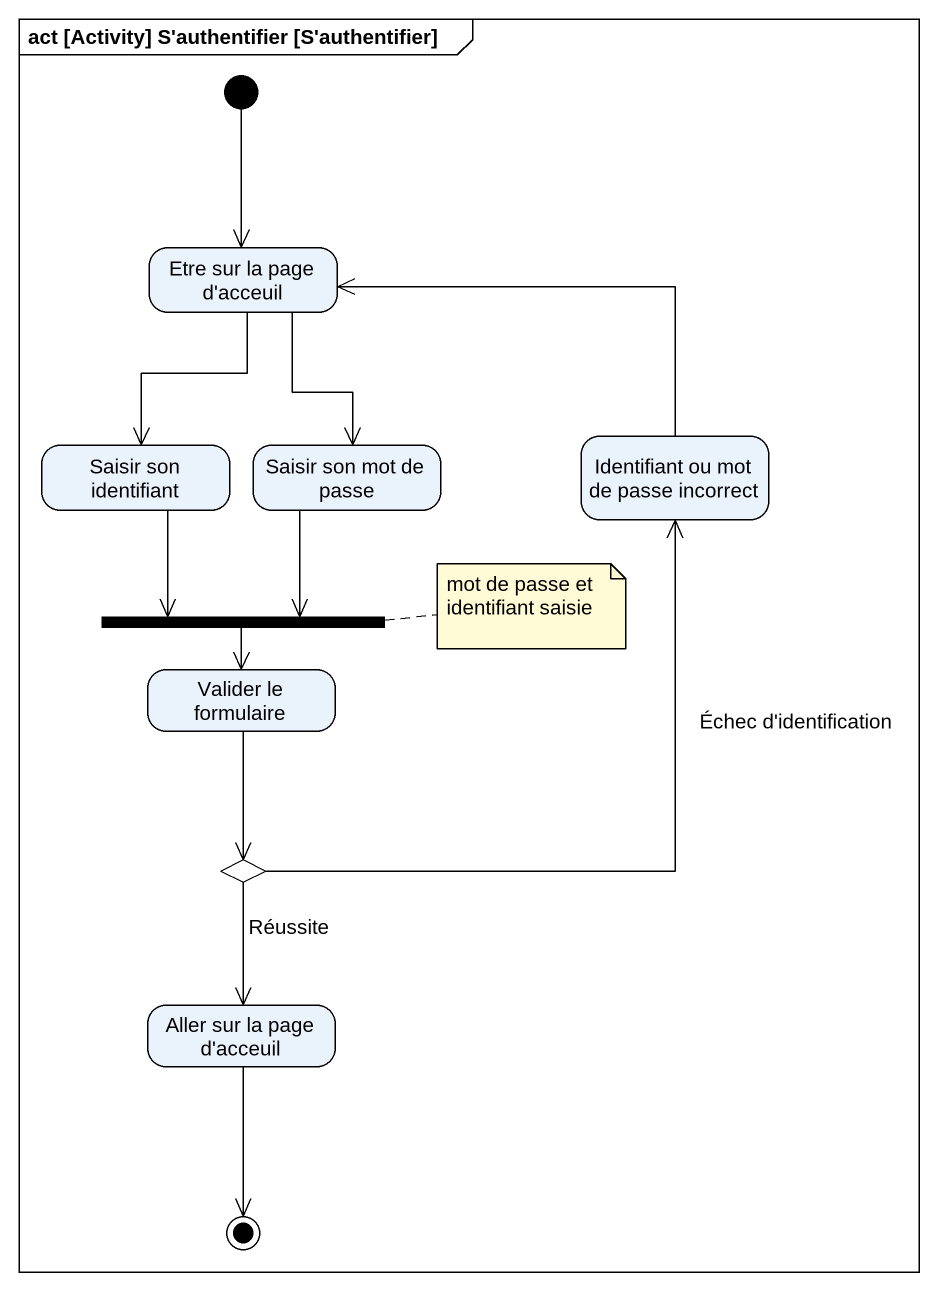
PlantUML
@startuml
mainframe act [Activity] S'authentifier [S'authentifier]
hide empty description
state "Etre sur la page d'acceuil" as Etre_sur_la_page_d_acceuil
state "Saisir son identifiant" as Saisir_son_identifiant
state "Saisir son mot de passe" as Saisir_son_mot_de_passe
state "Identifiant ou mot de passe incorrect" as Identifiant_ou_mot_de_passe
state fork1 <<join>>
state "Valider le formulaire" as Valider_le_formulaire
state choice1 <<choice>>
state "Aller sur la page d'acceuil" as Aller_sur_la_page_d_acceuil
[*] --> Etre_sur_la_page_d_acceuil
Etre_sur_la_page_d_acceuil --> Saisir_son_identifiant
Etre_sur_la_page_d_acceuil --> Saisir_son_mot_de_passe
Saisir_son_identifiant --> fork1
Saisir_son_mot_de_passe --> fork1
Identifiant_ou_mot_de_passe -left-> Etre_sur_la_page_d_acceuil : Échec d'identification
fork1 --> Valider_le_formulaire
Valider_le_formulaire --> choice1
choice1 -up-> Identifiant_ou_mot_de_passe
choice1 --> Aller_sur_la_page_d_acceuil : Réussite
Aller_sur_la_page_d_acceuil --> [*]
note right of fork1 : mot de passe et identifiant saisie
@enduml
